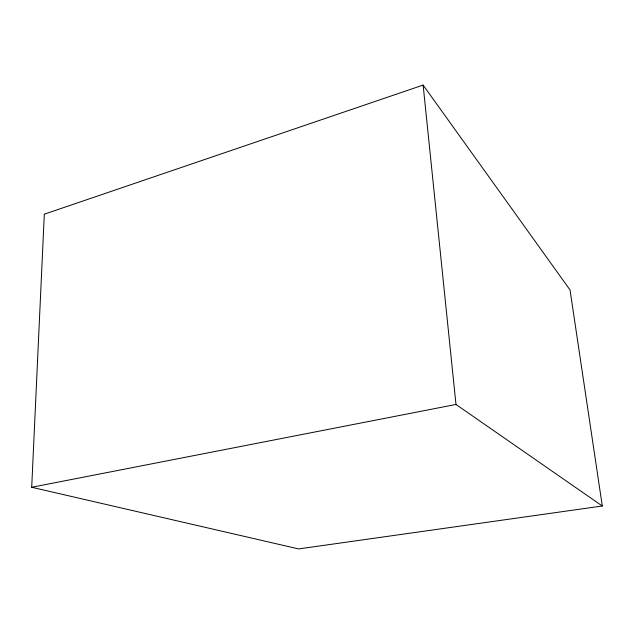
<?xml version="1.0" encoding="UTF-8"?>
<svg xmlns="http://www.w3.org/2000/svg" width="634" height="634" viewBox="0 0 634 634"><rect width="100%" height="100%" fill="white"/><g stroke="black" fill="none" stroke-linecap="round" stroke-linejoin="round"><path stroke-width="0.95" d="M31.7 487.269L44.309 214.181L423.124 85.075L570.029 289.944L602.3 506.003L298.622 548.925L31.7 487.269L455.981 404.452L602.3 506.003M423.124 85.075L455.981 404.452"/></g></svg>
